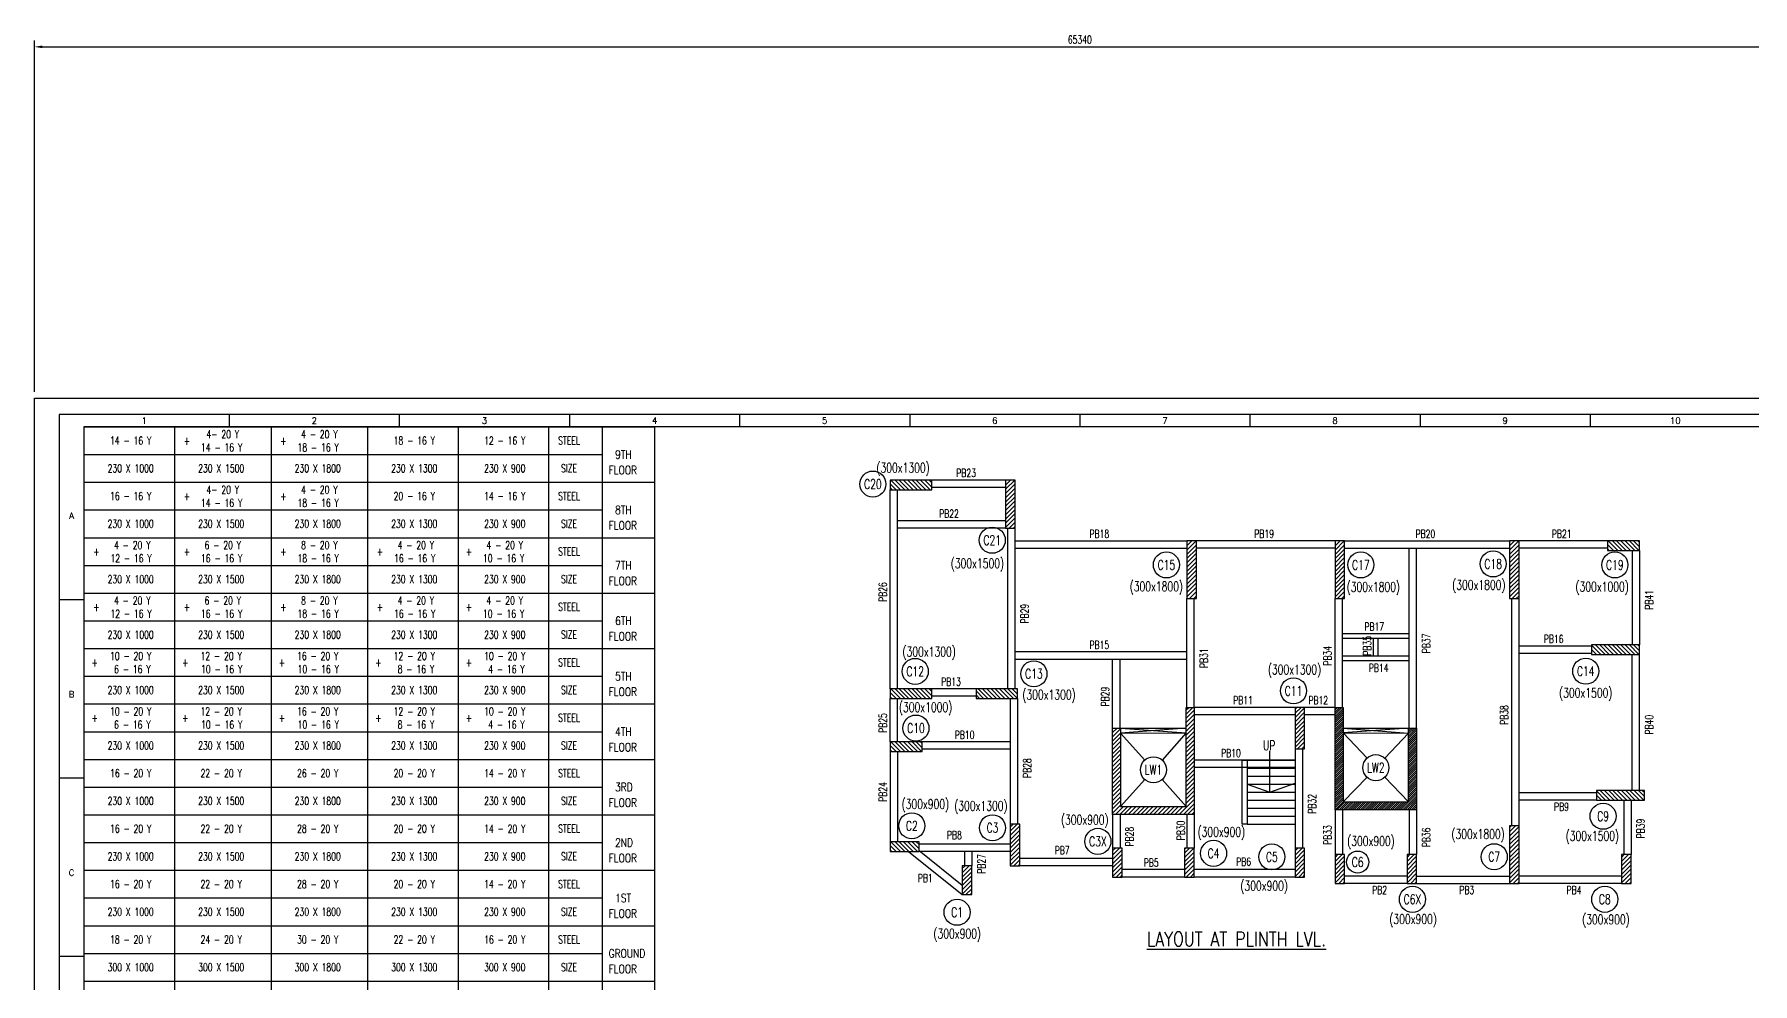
# Model space of a CAD drawing. Header units: millimetres. Extents: x 2659630 to 6742168, y -2425387 to -732288.
# Drawn here: x 3329544 to 3383239, y -761940 to -732288 of the extents above; entities that cross this region are included whole.
import ezdxf
from ezdxf.enums import TextEntityAlignment as Align

# ---------------------------------------------------------------- set-up
doc = ezdxf.new("R2010")
doc.units = ezdxf.units.MM
doc.header["$PDMODE"] = 35
doc.header["$PDSIZE"] = -25
for name, color, linetype in [('FRAME TABLE', 5, 'Continuous'), ('PNA', 8, 'Continuous'), ('reinf', 6, 'Continuous'), ('S-BEAM NO', 3, 'Continuous'), ('S-BEAM OUTER', 4, 'Continuous'), ('S-COLUMN', 1, 'Continuous'), ('S-COLUMN CIRCLE', 9, 'Continuous'), ('S-COLUMN HATCH', 8, 'Continuous'), ('S-COLUMN NO', 2, 'Continuous'), ('S-COLUMN SIZES', 2, 'Continuous'), ('S-CUT LINE', 8, 'Continuous'), ('S-STAIRCASE', 5, 'Continuous'), ('S-STIRUPS', 3, 'Continuous'), ('S-TEXT', 2, 'Continuous'), ('S-TEXT-1', 4, 'Continuous'), ('S-TITLE', 6, 'Continuous'), ('TEXT SCHEDULE', 2, 'Continuous')]:
    doc.layers.add(name, color=color, linetype=linetype)
doc.styles.add('ROMANS', font='r.shx', dxfattribs={"width": 0.7})
doc.dimstyles.new('dim100', dxfattribs={"dimtxt": 250, "dimasz": 250, "dimexe": 200, "dimexo": 200, "dimgap": 100, "dimtad": 1, "dimdec": 0, "dimrnd": 1, "dimzin": 0, "dimdsep": 46, "dimtxsty": 'ROMANS', "dimcen": 0, "dimclrd": 5, "dimclre": 5, "dimclrt": 4, "dimadec": 0, "dimazin": 0, "dimtfac": 1, "dimtdec": 0, "dimtix": 1, "dimtofl": 0, "dimtmove": 2, "dimatfit": 3, "dimfxl": 1, "dimtolj": 1, "dimtzin": 0, "dimlwd": -1, "dimlwe": -1, "dimarcsym": 0})

# ---------------------------------------------------------------- blocks, each defined once
blk = doc.blocks.new('A2_SHEET')
blk.add_lwpolyline([(4, 41895), (59404, 41895), (59404, -105), (4, -105)], close=True)
at = {"layer": 'PNA'}
for p, q in [((5539, 41438), (5539, 41085)), ((10372, 41438), (10372, 41085)), ((15205, 41438), (15205, 41085)), ((20038, 41438), (20038, 41085)), ((24871, 41438), (24871, 41085)), ((29704, 41438), (29704, 41085)), ((34537, 41438), (34537, 41085)), ((39370, 41438), (39370, 41085)), ((44203, 41438), (44203, 41085)), ((706, 36185), (1413, 36185)), ((706, 31117), (1413, 31117)), ((706, 26048), (1413, 26048))]:
    blk.add_line(p, q, dxfattribs=at)
at = {"layer": 'PNA', "color": 1}
for points in [[(706, 353), (59055, 353), (59055, 41438), (706, 41438)], [(1413, 706), (58702, 706), (58702, 41085), (1413, 41085)]]:
    blk.add_lwpolyline(points, close=True, dxfattribs=at)
at = {"layer": 'PNA', "style": 'ROMANS'}
for s, height, p in [('1', 177, (3123, 41261)), ('2', 177, (7956, 41261)), ('3', 177, (12789, 41261)), ('4', 177, (17622, 41261)), ('5', 177, (22455, 41261)), ('6', 177, (27288, 41261)), ('7', 177, (32121, 41261)), ('8', 177, (36954, 41261)), ('9', 177, (41787, 41261)), ('10', 176.6, (46620, 41261)), ('A', 177, (1060, 38559)), ('B', 177, (1060, 33491)), ('C', 177, (1060, 28422))]:
    blk.add_text(s, height=height, dxfattribs=at).set_placement(p, align=Align.MIDDLE)
blk = doc.blocks.new('*D2223')
at = {"layer": 'Defpoints', "color": 0, "ltscale": 1200}
for p in [(3394884, -732678), (3329544, -743655), (3394884, -743655)]:
    blk.add_point(p, dxfattribs=at)
at = {"layer": 'S-STIRUPS', "color": 5, "ltscale": 1200}
for p, q in [((3329544, -743455), (3329544, -732478)), ((3329794, -732678), (3394634, -732678)), ((3394884, -743455), (3394884, -732478))]:
    blk.add_line(p, q, dxfattribs=at)
for points in [[(3329794, -732636), (3329794, -732719), (3329544, -732678)], [(3394634, -732719), (3394634, -732636), (3394884, -732678)]]:
    blk.add_solid(points, dxfattribs=at)
at = {"layer": 'S-STIRUPS', "color": 4, "ltscale": 1200, "insert": (3362214, -732453), "char_height": 250, "attachment_point": 5, "style": 'ROMANS'}
blk.add_mtext('\\A1;65340', dxfattribs=at)

msp = doc.modelspace()

# ---------------------------------------------------------------- hatches: boundary and pattern name
at = {"layer": 'S-COLUMN HATCH'}
h = msp.add_hatch(dxfattribs=at)
h.set_pattern_fill('ANSI31', color=256, scale=750, angle=270, style=0)
h.set_pattern_definition([(315, (4649082.47, 1483467.85), (66.2912607, 66.2912607), [])])
h.paths.add_polyline_path([(3356289.969, -746210.646), (3356289.969, -746510.646), (3357589.969, -746510.646), (3357589.969, -746210.646)])
h = msp.add_hatch(dxfattribs=at)
h.set_pattern_fill('ANSI31', color=256, scale=750, angle=180, style=0)
h.set_pattern_definition([(225, (5589868.47, -2039503.15), (66.2912607, -66.2912607), [])])
h.paths.add_polyline_path([(3359889.969, -747710.646), (3359889.969, -746210.646), (3360189.969, -746210.646), (3360189.969, -747710.646)])
h = msp.add_hatch(dxfattribs=at)
h.set_pattern_fill('ANSI31', color=256, scale=750, angle=180, style=0)
h.set_pattern_definition([(225, (5595538.47, -2041403.15), (66.2912607, -66.2912607), [])])
h.paths.add_polyline_path([(3365559.969, -748110.646), (3365559.969, -749910.646), (3365859.969, -749910.646), (3365859.969, -748110.646)])
h = msp.add_hatch(dxfattribs=at)
h.set_pattern_fill('ANSI31', color=256, scale=750, angle=180, style=0)
h.set_pattern_definition([(225, (5600168.47, -2041403.15), (66.2912607, -66.2912607), [])])
h.paths.add_polyline_path([(3370189.969, -749910.646), (3370189.969, -748110.646), (3370489.969, -748110.646), (3370489.969, -749910.646)])
h = msp.add_hatch(dxfattribs=at)
h.set_pattern_fill('ANSI31', color=256, scale=750, angle=180, style=0)
h.set_pattern_definition([(225, (5605618.47, -2041403.15), (66.2912607, -66.2912607), [])])
h.paths.add_polyline_path([(3375639.969, -748110.646), (3375639.969, -749910.646), (3375939.969, -749910.646), (3375939.969, -748110.646)])
h = msp.add_hatch(dxfattribs=at)
h.set_pattern_fill('ANSI31', color=256, scale=750, angle=270, style=0)
h.set_pattern_definition([(315, (4671498.14, 1481567.85), (66.2912607, 66.2912607), [])])
h.paths.add_polyline_path([(3378705.645, -748110.646), (3378705.645, -748410.646), (3379705.645, -748410.646), (3379705.645, -748110.646)])
h = msp.add_hatch(dxfattribs=at)
h.set_pattern_fill('ANSI31', color=256, scale=750, angle=270, style=0)
h.set_pattern_definition([(315, (4671498.14, 1478317.85), (66.2912607, 66.2912607), [])])
h.paths.add_polyline_path([(3378205.645, -751660.646), (3378205.645, -751360.646), (3379705.645, -751360.646), (3379705.645, -751660.646)])
h = msp.add_hatch(dxfattribs=at)
h.set_pattern_fill('ANSI31', color=256, scale=750, angle=270, style=0)
h.set_pattern_definition([(315, (4649082.47, 1476947.85), (66.2912607, 66.2912607), [])])
h.paths.add_polyline_path([(3356289.969, -752730.646), (3356289.969, -753030.646), (3357589.969, -753030.646), (3357589.969, -752730.646)])
h = msp.add_hatch(dxfattribs=at)
h.set_pattern_fill('ANSI31', color=256, scale=750, angle=270, style=0)
h.set_pattern_definition([(315, (4651682.47, 1476947.85), (66.2912607, 66.2912607), [])])
h.paths.add_polyline_path([(3358969.969, -752730.646), (3358969.969, -753030.646), (3360269.969, -753030.646), (3360269.969, -752730.646)])
h = msp.add_hatch(dxfattribs=at)
h.set_pattern_fill('ANSI31', color=256, scale=750, angle=180, style=0)
h.set_pattern_definition([(225, (2726834.38, -525003.98), (66.291261, -66.291261), [])])
h.paths.add_polyline_path([(3363239.969, -756660.646), (3363239.969, -753960.646), (3363489.969, -753960.646), (3363489.969, -756410.646), (3365539.969, -756410.646), (3365539.969, -753310.646), (3365789.969, -753310.646), (3365789.969, -756660.646)])
h = msp.add_hatch(dxfattribs=at)
h.set_pattern_fill('ANSI31', color=256, scale=750, angle=180, style=0)
h.set_pattern_definition([(225, (5598918.47, -2046103.15), (66.2912607, -66.2912607), [])])
h.paths.add_polyline_path([(3368939.969, -753310.646), (3368939.969, -754610.646), (3369239.969, -754610.646), (3369239.969, -753310.646)])
h = msp.add_hatch(dxfattribs=at)
h.set_pattern_fill('ANSI31', color=256, scale=750, angle=180, style=0)
h.set_pattern_definition([(225, (2690357.3, -507733.1), (66.291261, -66.291261), [])])
h.paths.add_polyline_path([(3370189.969, -756510.646), (3370189.969, -753310.646), (3370439.969, -753310.646), (3370439.969, -756260.646), (3372489.969, -756260.646), (3372489.969, -753960.646), (3372739.969, -753960.646), (3372739.969, -756510.646)])
h = msp.add_hatch(dxfattribs=at)
h.set_pattern_fill('ANSI31', color=256, scale=750, angle=180, style=0)
h.set_pattern_definition([(225, (2757604.23, -525003.98), (66.291261, -66.291261), [])])
h.paths.add_polyline_path([(3370189.969, -756510.646), (3370189.969, -753310.646), (3370439.969, -753310.646), (3370439.969, -756260.646), (3372489.969, -756260.646), (3372489.969, -753960.646), (3372739.969, -753960.646), (3372739.969, -756510.646)])
h = msp.add_hatch(dxfattribs=at)
h.set_pattern_fill('ANSI31', color=256, scale=750, angle=270, style=0)
h.set_pattern_definition([(315, (4649082.47, 1475287.85), (66.2912607, 66.2912607), [])])
h.paths.add_polyline_path([(3356289.969, -754390.646), (3356289.969, -754690.646), (3357289.969, -754690.646), (3357289.969, -754390.646)])
h = msp.add_hatch(dxfattribs=at)
h.set_pattern_fill('ANSI31', color=256, scale=750, angle=270, style=0)
h.set_pattern_definition([(315, (4671648.14, 1473767.85), (66.2912607, 66.2912607), [])])
h.paths.add_polyline_path([(3378355.645, -756210.646), (3378355.645, -755910.646), (3379855.645, -755910.646), (3379855.645, -756210.646)])
h = msp.add_hatch(dxfattribs=at)
h.set_pattern_fill('ANSI31', color=256, scale=750, angle=180, style=0)
h.set_pattern_definition([(225, (5590018.47, -2050053.15), (66.2912607, -66.2912607), [])])
h.paths.add_polyline_path([(3360039.969, -756960.646), (3360039.969, -758260.646), (3360339.969, -758260.646), (3360339.969, -756960.646)])
h = msp.add_hatch(dxfattribs=at)
h.set_pattern_fill('ANSI31', color=256, scale=750, angle=180, style=0)
h.set_pattern_definition([(225, (5605618.47, -2050603.15), (66.2912607, -66.2912607), [])])
h.paths.add_polyline_path([(3375639.969, -757010.646), (3375639.969, -758810.646), (3375939.969, -758810.646), (3375939.969, -757010.646)])
h = msp.add_hatch(dxfattribs=at)
h.set_pattern_fill('ANSI31', color=256, scale=750, angle=270, style=0)
h.set_pattern_definition([(315, (4649082.47, 1472167.85), (66.2912607, 66.2912607), [])])
h.paths.add_polyline_path([(3356289.969, -757510.646), (3356289.969, -757810.646), (3357189.969, -757810.646), (3357189.969, -757510.646)])
h = msp.add_hatch(dxfattribs=at)
h.set_pattern_fill('ANSI31', color=256, scale=750, angle=180, style=0)
h.set_pattern_definition([(225, (5593218.47, -2050403.15), (66.2912607, -66.2912607), [])])
h.paths.add_polyline_path([(3363239.969, -757710.646), (3363239.969, -758610.646), (3363539.969, -758610.646), (3363539.969, -757710.646)])
h = msp.add_hatch(dxfattribs=at)
h.set_pattern_fill('ANSI31', color=256, scale=750, angle=180, style=0)
h.set_pattern_definition([(225, (5595538.47, -2050403.15), (66.2912607, -66.2912607), [])])
h.paths.add_polyline_path([(3365489.969, -757710.646), (3365489.969, -758610.646), (3365789.969, -758610.646), (3365789.969, -757710.646)])
h = msp.add_hatch(dxfattribs=at)
h.set_pattern_fill('ANSI31', color=256, scale=750, angle=180, style=0)
h.set_pattern_definition([(225, (5598918.47, -2050403.15), (66.2912607, -66.2912607), [])])
h.paths.add_polyline_path([(3368939.969, -757710.646), (3368939.969, -758610.646), (3369239.969, -758610.646), (3369239.969, -757710.646)])
h = msp.add_hatch(dxfattribs=at)
h.set_pattern_fill('ANSI31', color=256, scale=750, angle=180, style=0)
h.set_pattern_definition([(225, (5600168.47, -2050603.15), (66.2912607, -66.2912607), [])])
h.paths.add_polyline_path([(3370189.969, -757910.646), (3370189.969, -758810.646), (3370489.969, -758810.646), (3370489.969, -757910.646)])
h = msp.add_hatch(dxfattribs=at)
h.set_pattern_fill('ANSI31', color=256, scale=750, angle=180, style=0)
h.set_pattern_definition([(225, (5602418.47, -2050603.15), (66.2912607, -66.2912607), [])])
h.paths.add_polyline_path([(3372439.969, -757910.646), (3372439.969, -758810.646), (3372739.969, -758810.646), (3372739.969, -757910.646)])
h = msp.add_hatch(dxfattribs=at)
h.set_pattern_fill('ANSI31', color=256, scale=750, angle=180, style=0)
h.set_pattern_definition([(225, (5609118.47, -2050603.15), (66.2912607, -66.2912607), [])])
h.paths.add_polyline_path([(3379139.969, -757910.646), (3379139.969, -758810.646), (3379439.969, -758810.646), (3379439.969, -757910.646)])
h = msp.add_hatch(dxfattribs=at)
h.set_pattern_fill('ANSI31', color=256, scale=750, angle=180, style=0)
h.set_pattern_definition([(225, (5588518.47, -2050953.15), (66.2912607, -66.2912607), [])])
h.paths.add_polyline_path([(3358539.969, -758260.646), (3358539.969, -759160.646), (3358839.969, -759160.646), (3358839.969, -758260.646)])

# ---------------------------------------------------------------- linework, layer by layer
at = {"layer": 'FRAME TABLE'}
for p, q in [((3331094.072, -745412.585, 19.417), (3347287.036, -745412.585, 19.417)), ((3331094.072, -747144.186, 19.417), (3347287.036, -747144.186, 19.417)), ((3331094.072, -748875.788, 19.417), (3347287.036, -748875.788, 19.417)), ((3331094.072, -750607.39, 19.417), (3347287.036, -750607.39, 19.417)), ((3331094.072, -752338.991, 19.417), (3347287.036, -752338.991, 19.417)), ((3331094.072, -754070.593, 19.417), (3347287.036, -754070.593, 19.417)), ((3331094.072, -755802.194, 19.417), (3347287.036, -755802.194, 19.417)), ((3331094.072, -757533.796, 19.417), (3347287.036, -757533.796, 19.417)), ((3331094.072, -759265.398, 19.417), (3347287.036, -759265.398, 19.417)), ((3331094.072, -760996.999, 19.417), (3347287.036, -760996.999, 19.417))]:
    msp.add_line(p, q, dxfattribs=at)
at = {"layer": 'reinf', "color": 7}
for p, q in [((3331094.072, -744546.784, 19.417), (3331094.072, -770851.224, 19.417)), ((3331094.072, -744546.784, 19.417), (3348918.235, -744546.784, 19.417)), ((3333922.905, -744546.784, 19.417), (3333922.905, -770851.224, 19.417)), ((3336939.33, -744546.784, 19.417), (3336939.33, -770851.224, 19.417)), ((3339955.755, -744546.784, 19.417), (3339955.755, -770851.224, 19.417)), ((3342784.588, -744546.784, 19.417), (3342784.588, -770851.224, 19.417)), ((3345613.42, -744546.784, 19.417), (3345613.42, -770851.224, 19.417)), ((3347287.036, -744546.784, 19.417), (3347287.036, -763594.402, 19.417)), ((3348918.235, -744546.784, 19.417), (3348918.235, -770851.224, 19.417)), ((3331094.072, -746278.386, 19.417), (3348918.235, -746278.386, 19.417)), ((3331094.072, -748009.987, 19.417), (3348918.235, -748009.987, 19.417)), ((3331094.072, -749741.589, 19.417), (3348918.235, -749741.589, 19.417)), ((3331094.072, -751473.19, 19.417), (3348918.235, -751473.19, 19.417)), ((3331094.072, -753204.792, 19.417), (3348918.235, -753204.792, 19.417)), ((3331094.072, -754936.394, 19.417), (3348918.235, -754936.394, 19.417)), ((3331094.072, -756667.995, 19.417), (3348918.235, -756667.995, 19.417)), ((3331094.072, -756667.995, 19.417), (3348918.235, -756667.995, 19.417)), ((3331094.072, -756667.995, 19.417), (3348918.235, -756667.995, 19.417)), ((3331094.072, -756667.995, 19.417), (3348918.235, -756667.995, 19.417)), ((3331094.072, -758399.597, 19.417), (3348918.235, -758399.597, 19.417)), ((3331094.072, -760131.199, 19.417), (3348918.235, -760131.199, 19.417)), ((3331094.072, -761862.8, 19.417), (3348918.235, -761862.8, 19.417)), ((3331094.072, -761862.8, 19.417), (3348918.235, -761862.8, 19.417))]:
    msp.add_line(p, q, dxfattribs=at)
at = {"layer": 'S-BEAM OUTER', "ltscale": 1000}
for p, q in [((3359889.969, -746210.646, 19.417), (3357589.969, -746210.646, 19.417)), ((3356289.969, -752730.646, 19.417), (3356289.969, -746510.646, 19.417)), ((3356519.969, -752730.646, 19.417), (3356519.969, -746510.646, 19.417)), ((3359889.969, -746440.646, 19.417), (3357589.969, -746440.646, 19.417)), ((3359889.969, -747480.646, 19.417), (3356519.969, -747480.646, 19.417)), ((3359889.969, -747710.646, 19.417), (3356519.969, -747710.646, 19.417)), ((3359959.969, -752730.646, 19.417), (3359959.969, -747710.646, 19.417)), ((3360189.969, -752730.646, 19.417), (3360189.969, -747710.646, 19.417)), ((3360189.969, -748110.646, 19.417), (3365559.969, -748110.646, 19.417)), ((3360189.969, -748340.646, 19.417), (3365559.969, -748340.646, 19.417)), ((3370189.969, -748110.646, 19.417), (3365859.969, -748110.646, 19.417)), ((3370189.969, -748340.646, 19.417), (3365859.969, -748340.646, 19.417)), ((3370489.969, -748110.646, 19.417), (3375639.969, -748110.646, 19.417)), ((3370489.969, -748340.646, 19.417), (3375639.969, -748340.646, 19.417)), ((3372509.969, -753960.646, 19.417), (3372509.969, -748340.646, 19.417)), ((3372739.969, -753960.646, 19.417), (3372739.969, -748340.646, 19.417)), ((3378705.645, -748110.646, 19.417), (3375939.969, -748110.646, 19.417)), ((3378705.645, -748340.646, 19.417), (3375939.969, -748340.646, 19.417)), ((3379475.645, -748410.646, 19.417), (3379475.645, -751360.646, 19.417)), ((3379705.645, -748410.646, 19.417), (3379705.645, -751360.646, 19.417)), ((3365559.969, -753310.646, 19.417), (3365559.969, -749910.646, 19.417)), ((3365789.969, -753310.646, 19.417), (3365789.969, -749910.646, 19.417)), ((3370189.969, -753310.646, 19.417), (3370189.969, -749910.646, 19.417)), ((3370419.969, -753310.646, 19.417), (3370419.969, -749910.646, 19.417)), ((3375709.969, -757010.646, 19.417), (3375709.969, -749910.646, 19.417)), ((3375939.969, -757010.646, 19.417), (3375939.969, -749910.646, 19.417)), ((3372509.969, -751010.646, 19.417), (3370419.969, -751010.646, 19.417)), ((3372509.969, -751160.646, 19.417), (3370419.969, -751160.646, 19.417)), ((3371389.969, -751710.646, 19.417), (3371389.969, -751160.646, 19.417)), ((3371539.969, -751710.646, 19.417), (3371539.969, -751160.646, 19.417)), ((3365559.969, -751580.646, 19.417), (3360189.969, -751580.646, 19.417)), ((3372509.969, -751710.646, 19.417), (3370419.969, -751710.646, 19.417)), ((3378205.645, -751395.646, 19.417), (3375939.969, -751395.646, 19.417)), ((3378205.645, -751625.646, 19.417), (3375939.969, -751625.646, 19.417)), ((3379475.645, -755910.646, 19.417), (3379475.645, -751660.646, 19.417)), ((3379705.645, -755910.646, 19.417), (3379705.645, -751660.646, 19.417)), ((3365559.969, -751810.646, 19.417), (3360189.969, -751810.646, 19.417)), ((3363239.969, -753960.646, 19.417), (3363239.969, -751810.646, 19.417)), ((3363469.969, -753960.646, 19.417), (3363469.969, -751810.646, 19.417)), ((3372509.969, -751860.646, 19.417), (3370419.969, -751860.646, 19.417)), ((3358969.969, -752730.646, 19.417), (3357589.969, -752730.646, 19.417)), ((3356289.969, -754390.646, 19.417), (3356289.969, -753030.646, 19.417)), ((3356519.969, -754390.646, 19.417), (3356519.969, -753030.646, 19.417)), ((3358969.969, -752960.646, 19.417), (3357589.969, -752960.646, 19.417)), ((3360039.969, -753030.646, 19.417), (3360039.969, -756960.646, 19.417)), ((3360269.969, -753030.646, 19.417), (3360269.969, -756960.646, 19.417)), ((3368939.969, -753310.646, 19.417), (3365789.969, -753310.646, 19.417)), ((3370189.969, -753310.646, 19.417), (3369239.969, -753310.646, 19.417)), ((3368939.969, -753540.646, 19.417), (3365789.969, -753540.646, 19.417)), ((3370189.969, -753540.646, 19.417), (3369239.969, -753540.646, 19.417)), ((3360039.969, -754390.646, 19.417), (3357289.969, -754390.646, 19.417)), ((3356289.969, -754690.646, 19.417), (3356289.969, -757510.646, 19.417)), ((3356519.969, -754690.646, 19.417), (3356519.969, -757510.646, 19.417)), ((3360039.969, -754620.646, 19.417), (3357289.969, -754620.646, 19.417)), ((3368939.969, -754610.646, 19.417), (3368939.969, -757710.646, 19.417)), ((3369169.969, -754610.646, 19.417), (3369169.969, -757710.646, 19.417)), ((3368939.969, -754960.646, 19.417), (3365789.969, -754960.646, 19.417)), ((3368939.969, -755190.646, 19.417), (3365789.969, -755190.646, 19.417)), ((3378355.645, -755980.646, 19.417), (3375939.969, -755980.646, 19.417)), ((3370189.969, -756510.646, 19.417), (3370189.969, -757910.646, 19.417)), ((3370419.969, -756510.646, 19.417), (3370419.969, -757910.646, 19.417)), ((3372509.969, -756510.646, 19.417), (3372509.969, -757910.646, 19.417)), ((3372739.969, -756510.646, 19.417), (3372739.969, -757910.646, 19.417)), ((3378355.645, -756210.646, 19.417), (3375939.969, -756210.646, 19.417)), ((3379209.969, -756210.646, 19.417), (3379209.969, -757910.646, 19.417)), ((3379439.969, -756210.646, 19.417), (3379439.969, -757910.646, 19.417)), ((3363239.969, -756660.646, 19.417), (3363239.969, -757710.646, 19.417)), ((3363469.969, -756660.646, 19.417), (3363469.969, -757710.646, 19.417)), ((3365559.969, -756660.646, 19.417), (3365559.969, -757710.646, 19.417)), ((3365789.969, -756660.646, 19.417), (3365789.969, -757710.646, 19.417)), ((3360039.969, -757580.646, 19.417), (3357189.969, -757580.646, 19.417)), ((3356864.7, -757810.646, 19.417), (3358539.969, -759160.646, 19.417)), ((3357189.969, -757777.376, 19.417), (3358539.969, -758865.261, 19.417)), ((3360039.969, -757810.646, 19.417), (3357189.969, -757810.646, 19.417)), ((3358609.969, -757810.646, 19.417), (3358609.969, -758260.646, 19.417)), ((3358839.969, -757810.646, 19.417), (3358839.969, -758260.646, 19.417)), ((3363239.969, -758030.646, 19.417), (3360339.969, -758030.646, 19.417)), ((3363239.969, -758260.646, 19.417), (3360339.969, -758260.646, 19.417)), ((3365489.969, -758380.646, 19.417), (3363539.969, -758380.646, 19.417)), ((3365489.969, -758610.646, 19.417), (3363539.969, -758610.646, 19.417)), ((3368939.969, -758380.646, 19.417), (3365789.969, -758380.646, 19.417)), ((3368939.969, -758610.646, 19.417), (3365789.969, -758610.646, 19.417)), ((3372439.969, -758580.646, 19.417), (3370489.969, -758580.646, 19.417)), ((3372739.969, -758580.646, 19.417), (3375639.969, -758580.646, 19.417)), ((3379139.969, -758580.646, 19.417), (3375939.969, -758580.646, 19.417)), ((3372439.969, -758810.646, 19.417), (3370489.969, -758810.646, 19.417)), ((3372739.969, -758810.646, 19.417), (3375639.969, -758810.646, 19.417)), ((3379139.969, -758810.646, 19.417), (3375939.969, -758810.646, 19.417))]:
    msp.add_line(p, q, dxfattribs=at)
at = {"layer": 'S-COLUMN'}
for p, q in [((3363489.969, -753962.081, 19.417), (3365539.969, -753960.646, 19.417)), ((3363489.969, -754112.081, 19.417), (3365539.969, -754110.646, 19.417)), ((3370439.969, -753960.646, 19.417), (3372489.969, -753962.095, 19.417)), ((3370439.969, -754110.646, 19.417), (3372489.969, -754112.095, 19.417))]:
    msp.add_line(p, q, dxfattribs=at)
at = {"layer": 'S-COLUMN', "elevation": 19.417}
for points in [[(3356289.969, -746210.646), (3356289.969, -746510.646), (3357589.969, -746510.646), (3357589.969, -746210.646)], [(3360189.969, -746210.646), (3359889.969, -746210.646), (3359889.969, -747710.646), (3360189.969, -747710.646)], [(3365859.969, -748110.646), (3365559.969, -748110.646), (3365559.969, -749910.646), (3365859.969, -749910.646)], [(3370489.969, -748110.646), (3370189.969, -748110.646), (3370189.969, -749910.646), (3370489.969, -749910.646)], [(3375939.969, -748110.646), (3375639.969, -748110.646), (3375639.969, -749910.646), (3375939.969, -749910.646)], [(3378705.645, -748110.646), (3378705.645, -748410.646), (3379705.645, -748410.646), (3379705.645, -748110.646)], [(3378205.645, -751360.646), (3378205.645, -751660.646), (3379705.645, -751660.646), (3379705.645, -751360.646)], [(3356289.969, -752730.646), (3356289.969, -753030.646), (3357589.969, -753030.646), (3357589.969, -752730.646)], [(3358969.969, -752730.646), (3358969.969, -753030.646), (3360269.969, -753030.646), (3360269.969, -752730.646)], [(3369239.969, -753310.646), (3368939.969, -753310.646), (3368939.969, -754610.646), (3369239.969, -754610.646)], [(3356289.969, -754390.646), (3356289.969, -754690.646), (3357289.969, -754690.646), (3357289.969, -754390.646)], [(3378355.645, -755910.646), (3378355.645, -756210.646), (3379855.645, -756210.646), (3379855.645, -755910.646)], [(3360339.969, -756960.646), (3360039.969, -756960.646), (3360039.969, -758260.646), (3360339.969, -758260.646)], [(3375939.969, -757010.646), (3375639.969, -757010.646), (3375639.969, -758810.646), (3375939.969, -758810.646)], [(3356289.969, -757510.646), (3356289.969, -757810.646), (3357189.969, -757810.646), (3357189.969, -757510.646)], [(3363539.969, -757710.646), (3363239.969, -757710.646), (3363239.969, -758610.646), (3363539.969, -758610.646)], [(3365789.969, -757710.646), (3365489.969, -757710.646), (3365489.969, -758610.646), (3365789.969, -758610.646)], [(3369239.969, -757710.646), (3368939.969, -757710.646), (3368939.969, -758610.646), (3369239.969, -758610.646)], [(3370489.969, -757910.646), (3370189.969, -757910.646), (3370189.969, -758810.646), (3370489.969, -758810.646)], [(3372739.969, -757910.646), (3372439.969, -757910.646), (3372439.969, -758810.646), (3372739.969, -758810.646)], [(3379439.969, -757910.646), (3379139.969, -757910.646), (3379139.969, -758810.646), (3379439.969, -758810.646)], [(3358839.969, -758260.646), (3358539.969, -758260.646), (3358539.969, -759160.646), (3358839.969, -759160.646)]]:
    msp.add_lwpolyline(points, close=True, dxfattribs=at)
at = {"layer": 'S-COLUMN', "ltscale": 10, "elevation": 19.417}
for points in [[(3365789.969, -753310.646), (3365789.969, -756660.646), (3363239.969, -756660.646), (3363239.969, -753960.646), (3363489.969, -753960.646), (3363489.969, -756410.646), (3365539.969, -756410.646), (3365539.969, -753310.646), (3365789.969, -753310.646)], [(3372739.969, -753960.646), (3372739.969, -756510.646), (3370189.969, -756510.646), (3370189.969, -753310.646), (3370439.969, -753310.646), (3370439.969, -756260.646), (3372489.969, -756260.646), (3372489.969, -753960.646), (3372739.969, -753960.646)]]:
    msp.add_lwpolyline(points, dxfattribs=at)
at = {"layer": 'S-COLUMN CIRCLE'}
for centre, radius in [((3355747.495, -746336.813, 19.417), 407.525), ((3359477.151, -748089.706, 19.417), 407.525), ((3364919.149, -748861.292, 19.417), 407.525), ((3370996.726, -748860.787, 19.417), 407.525), ((3375130.629, -748829.95, 19.417), 407.525), ((3378933.445, -748861.65, 19.417), 407.525), ((3357070.777, -752186.972, 19.417), 407.525), ((3360779.065, -752262.381, 19.417), 407.525), ((3378023.202, -752181.05, 19.417), 407.525), ((3368892.759, -752795.737, 19.417), 407.525), ((3357093.05, -753958.862, 19.417), 407.525), ((3364514.969, -755260.646, 19.417), 407.525), ((3371464.969, -755195.646, 19.417), 407.525), ((3378566.162, -756711.827, 19.417), 407.525), ((3356962.943, -757010.884, 19.417), 407.525), ((3359484.662, -757072.777, 19.417), 407.525), ((3362778.792, -757496.877, 19.417), 407.525), ((3366393.838, -757871.038, 19.417), 407.525), ((3368215.674, -757981.483, 19.417), 407.525), ((3375164.396, -757977.78, 19.417), 407.525), ((3370897.112, -758143.438, 19.417), 344.989), ((3372607.809, -759306.985, 19.417), 407.525), ((3378617.408, -759306.782, 19.417), 407.525), ((3358377.918, -759711.658, 19.417), 407.525)]:
    msp.add_circle(centre, radius, dxfattribs=at)
at = {"layer": 'S-CUT LINE'}
for p, q in [((3365539.969, -753960.646, 19.417), (3363489.969, -754112.081, 19.417)), ((3363489.969, -753962.081, 19.417), (3365539.969, -754110.646, 19.417)), ((3363489.969, -754112.081, 19.417), (3364243.814, -754956.423, 19.417)), ((3365539.969, -754110.646, 19.417), (3364786.125, -754956.423, 19.417)), ((3370439.969, -753960.646, 19.417), (3372489.969, -754112.095, 19.417)), ((3372489.969, -753962.095, 19.417), (3370439.969, -754110.646, 19.417)), ((3370439.969, -754110.646, 19.417), (3371188.781, -754895.985, 19.417)), ((3372489.969, -754112.095, 19.417), (3371741.158, -754895.985, 19.417)), ((3364243.814, -755564.869, 19.417), (3363489.969, -756410.646, 19.417)), ((3364786.125, -755564.869, 19.417), (3365539.969, -756410.646, 19.417)), ((3370439.969, -756260.646, 19.417), (3371188.781, -755495.307, 19.417)), ((3372489.969, -756260.646, 19.417), (3371741.158, -755495.307, 19.417))]:
    msp.add_line(p, q, dxfattribs=at)
at = {"layer": 'S-STAIRCASE'}
for p, q in [((3367439.969, -754960.646, 19.417), (3368939.969, -754960.646, 19.417)), ((3367439.969, -755210.646, 19.417), (3368939.969, -755210.646, 19.417)), ((3367439.969, -755460.646, 19.417), (3368939.969, -755460.646, 19.417)), ((3367439.969, -755710.646, 19.417), (3368939.969, -755710.646, 19.417)), ((3367439.969, -755960.646, 19.417), (3368939.969, -755960.646, 19.417)), ((3367439.969, -756210.646, 19.417), (3368939.969, -756210.646, 19.417)), ((3367439.969, -756460.646, 19.417), (3368939.969, -756460.646, 19.417)), ((3367439.969, -756710.646, 19.417), (3368939.969, -756710.646, 19.417)), ((3367439.969, -756960.646, 19.417), (3368939.969, -756960.646, 19.417))]:
    msp.add_line(p, q, dxfattribs=at)
at = {"layer": 'S-STAIRCASE', "elevation": 19.417}
for points in [[(3368149.969, -755960.646), (3368149.969, -754664.844)], [(3367439.969, -755710.646), (3368149.969, -755960.646), (3368939.969, -755682.477)]]:
    msp.add_lwpolyline(points, dxfattribs=at)
msp.add_lwpolyline([(3367289.969, -754960.646), (3367439.969, -754960.646), (3367439.969, -756960.646), (3367289.969, -756960.646)], close=True, dxfattribs=at)

# ---------------------------------------------------------------- block references
at = {"xscale": 1.1, "yscale": 1.1, "zscale": 1.1}
msp.add_blockref('A2_SHEET', (3329540, -789739.788, 19.417), dxfattribs=at)

# ---------------------------------------------------------------- texts
at = {"layer": 'S-BEAM NO', "style": 'ROMANS', "width": 0.7}
for s, p in [('PB23', (3358661.305, -745989.544, 19.417)), ('PB22', (3358126.305, -747259.544, 19.417)), ('PB18', (3362823.885, -747889.544, 19.417)), ('PB19', (3367973.885, -747889.544, 19.417)), ('PB20', (3373013.885, -747889.544, 19.417)), ('PB21', (3377271.723, -747889.544, 19.417)), ('PB17', (3371413.885, -750789.544, 19.417)), ('PB16', (3377021.723, -751174.544, 19.417)), ('PB15', (3362823.885, -751359.544, 19.417)), ('PB14', (3371553.211, -752078.773, 19.417)), ('PB13', (3358188.885, -752509.544, 19.417)), ('PB11', (3367313.885, -753089.544, 19.417)), ('PB12', (3369663.885, -753089.544, 19.417)), ('PB10', (3358613.885, -754169.544, 19.417)), ('PB10', (3366935.819, -754739.544, 19.417)), ('PB9', (3377264.865, -756416.492, 19.417)), ('PB8', (3358294.81, -757301.566, 19.417)), ('PB7', (3361663.334, -757774.372, 19.417)), ('PB5', (3364444.812, -758159.544, 19.417)), ('PB6', (3367333.513, -758132.151, 19.417)), ('PB1', (3357386.924, -758643.811, 19.417)), ('PB2', (3371582.027, -759016.492, 19.417)), ('PB3', (3374307.027, -759016.492, 19.417)), ('PB4', (3377657.027, -759016.492, 19.417))]:
    msp.add_text(s, height=250, dxfattribs=at).set_placement(p, align=Align.MIDDLE_CENTER)
for s, p in [('PB26', (3356056.418, -749709.812, 19.417)), ('PB29', (3360489.546, -750384.342, 19.417)), ('PB41', (3380005.221, -749952.245, 19.417)), ('PB35', (3371194.599, -751389.812, 19.417)), ('PB37', (3373039.546, -751314.342, 19.417)), ('PB31', (3366089.546, -751774.342, 19.417)), ('PB34', (3369956.418, -751699.812, 19.417)), ('PB29', (3363006.418, -752974.812, 19.417)), ('PB38', (3375476.418, -753549.812, 19.417)), ('PB25', (3356056.418, -753799.812, 19.417)), ('PB40', (3380005.221, -753852.245, 19.417)), ('PB28', (3360569.546, -755209.342, 19.417)), ('PB24', (3356056.418, -755953.527, 19.417)), ('PB32', (3369469.546, -756324.342, 19.417)), ('PB28', (3363769.546, -757349.342, 19.417)), ('PB30', (3365369.635, -757155.998, 19.417)), ('PB33', (3369956.418, -757299.812, 19.417)), ('PB36', (3373039.546, -757374.342, 19.417)), ('PB39', (3379739.546, -757096.086, 19.417)), ('PB27', (3359139.546, -758199.342, 19.417))]:
    msp.add_text(s, height=250, rotation=90, dxfattribs=at).set_placement(p, align=Align.MIDDLE_CENTER)
at = {"layer": 'S-COLUMN NO', "style": 'ROMANS', "width": 0.7}
for s, p in [('C20', (3355747.495, -746336.813, 19.417)), ('C21', (3359477.151, -748089.706, 19.417)), ('C15', (3364919.149, -748861.292, 19.417)), ('C17', (3370996.726, -748860.787, 19.417)), ('C18', (3375130.629, -748829.95, 19.417)), ('C19', (3378933.445, -748861.65, 19.417)), ('C12', (3357070.777, -752186.972, 19.417)), ('C13', (3360779.065, -752262.381, 19.417)), ('C14', (3378023.202, -752181.05, 19.417)), ('C11', (3368892.759, -752795.737, 19.417)), ('C10', (3357093.05, -753958.862, 19.417)), ('LW1', (3364514.969, -755260.646, 19.417)), ('LW2', (3371464.969, -755195.646, 19.417)), ('C2', (3356962.943, -757010.884, 19.417)), ('C3', (3359484.662, -757072.777, 19.417)), ('C9', (3378566.162, -756711.827, 19.417)), ('C3X', (3362778.792, -757496.877, 19.417)), ('C4', (3366393.838, -757871.038, 19.417)), ('C5', (3368215.674, -757981.483, 19.417)), ('C6', (3370897.112, -758143.438, 19.417)), ('C7', (3375164.396, -757977.78, 19.417)), ('C6X', (3372607.809, -759306.985, 19.417)), ('C8', (3378617.408, -759306.782, 19.417)), ('C1', (3358377.918, -759711.658, 19.417))]:
    msp.add_text(s, height=300, dxfattribs=at).set_placement(p, align=Align.MIDDLE)
at = {"layer": 'S-COLUMN SIZES', "style": 'ROMANS', "width": 0.7}
for s, p in [('(300x1300)', (3356690.496, -745847.495, 19.417)), ('(300x1500)', (3359014.471, -748833.294, 19.417)), ('(300x1800)', (3364605.203, -749553.194, 19.417)), ('(300x1800)', (3371386.632, -749569.914, 19.417)), ('(300x1800)', (3374683.314, -749509.039, 19.417)), ('(300x1000)', (3378536.349, -749562.325, 19.417)), ('(300x1300)', (3357505.724, -751592.769, 19.417)), ('(300x1300)', (3368923.588, -752152.408, 19.417)), ('(300x1300)', (3361251.48, -752935.737, 19.417)), ('(300x1500)', (3378024.411, -752878.746, 19.417)), ('(300x1000)', (3357395.324, -753327.377, 19.417)), ('(300x900)', (3357388.137, -756353.475, 19.417)), ('(300x1300)', (3359122.987, -756409.235, 19.417)), ('(300x900)', (3362368.544, -756843.186, 19.417)), ('(300x900)', (3366636.518, -757223.081, 19.417)), ('(300x1800)', (3374659.597, -757289.524, 19.417)), ('(300x900)', (3371311.815, -757510.378, 19.417)), ('(300x1500)', (3378230.366, -757349.21, 19.417)), ('(300x900)', (3367974.359, -758906.239, 19.417)), ('(300x900)', (3372628.95, -759946.92, 19.417)), ('(300x900)', (3378654.394, -759955.405, 19.417)), ('(300x900)', (3358383.448, -760401.552, 19.417))]:
    msp.add_text(s, height=300, dxfattribs=at).set_placement(p, align=Align.MIDDLE)
at = {"layer": 'S-TEXT', "style": 'ROMANS', "width": 0.7}
msp.add_text('UP', height=300, dxfattribs=at).set_placement((3368132.095, -754501.025, 19.417), align=Align.MIDDLE)
at = {"layer": 'S-TEXT-1', "style": 'ROMANS', "width": 0.7}
for s, p in [('4- 20 Y', (3335433.244, -744780.959, 19.417)), ('4 - 20 Y', (3338449.669, -744780.959, 19.417)), ('14 - 16 Y', (3332554.013, -744979.684, 19.417)), ('+', (3334312.163, -744983.482, 19.417)), ('14 - 16 Y', (3335395.998, -745191.96, 19.417)), ('+', (3337328.588, -744983.482, 19.417)), ('18 - 16 Y', (3338412.424, -745191.96, 19.417)), ('18 - 16 Y', (3341415.696, -744979.684, 19.417)), ('12 - 16 Y', (3344244.528, -744979.684, 19.417)), ('230 X 1000', (3332554.013, -745845.485, 19.417)), ('230 X 1500', (3335382.846, -745845.485, 19.417)), ('230 X 1800', (3338399.271, -745845.485, 19.417)), ('230 X 1300', (3341415.696, -745845.485, 19.417)), ('230 X 900', (3344244.528, -745845.485, 19.417)), ('16 - 16 Y', (3332554.013, -746711.286, 19.417)), ('+', (3334312.163, -746715.084, 19.417)), ('14 - 16 Y', (3335395.998, -746923.561, 19.417)), ('4- 20 Y', (3335433.244, -746512.56, 19.417)), ('+', (3337328.588, -746715.084, 19.417)), ('18 - 16 Y', (3338412.424, -746923.561, 19.417)), ('4 - 20 Y', (3338449.669, -746512.56, 19.417)), ('20 - 16 Y', (3341415.696, -746711.286, 19.417)), ('14 - 16 Y', (3344244.528, -746711.286, 19.417)), ('230 X 1000', (3332554.013, -747577.087, 19.417)), ('230 X 1500', (3335382.846, -747577.087, 19.417)), ('230 X 1800', (3338399.271, -747577.087, 19.417)), ('230 X 1300', (3341415.696, -747577.087, 19.417)), ('230 X 900', (3344244.528, -747577.087, 19.417)), ('+', (3331483.331, -748446.685, 19.417)), ('4 - 20 Y', (3332604.412, -748244.162, 19.417)), ('+', (3334312.163, -748446.685, 19.417)), ('6 - 20 Y', (3335433.244, -748244.162, 19.417)), ('+', (3337328.588, -748446.685, 19.417)), ('8 - 20 Y', (3338449.669, -748244.162, 19.417)), ('+', (3340345.014, -748446.685, 19.417)), ('4 - 20 Y', (3341466.095, -748244.162, 19.417)), ('+', (3343123.447, -748446.685, 19.417)), ('4 - 20 Y', (3344244.528, -748244.162, 19.417)), ('12 - 16 Y', (3332567.166, -748655.163, 19.417)), ('16 - 16 Y', (3335395.998, -748655.163, 19.417)), ('18 - 16 Y', (3338412.424, -748655.163, 19.417)), ('16 - 16 Y', (3341428.849, -748655.163, 19.417)), ('10 - 16 Y', (3344207.283, -748655.163, 19.417)), ('230 X 1000', (3332554.013, -749308.688, 19.417)), ('230 X 1500', (3335382.846, -749308.688, 19.417)), ('230 X 1800', (3338399.271, -749308.688, 19.417)), ('230 X 1300', (3341415.696, -749308.688, 19.417)), ('230 X 900', (3344244.528, -749308.688, 19.417)), ('+', (3331483.331, -750178.287, 19.417)), ('4 - 20 Y', (3332604.412, -749975.763, 19.417)), ('+', (3334312.163, -750178.287, 19.417)), ('6 - 20 Y', (3335433.244, -749975.763, 19.417)), ('+', (3337328.588, -750178.287, 19.417)), ('8 - 20 Y', (3338449.669, -749975.763, 19.417)), ('+', (3340345.014, -750178.287, 19.417)), ('4 - 20 Y', (3341466.095, -749975.763, 19.417)), ('+', (3343123.447, -750178.287, 19.417)), ('4 - 20 Y', (3344244.528, -749975.763, 19.417)), ('12 - 16 Y', (3332567.166, -750386.764, 19.417)), ('16 - 16 Y', (3335395.998, -750386.764, 19.417)), ('18 - 16 Y', (3338412.424, -750386.764, 19.417)), ('16 - 16 Y', (3341428.849, -750386.764, 19.417)), ('10 - 16 Y', (3344207.283, -750386.764, 19.417)), ('230 X 1000', (3332554.013, -751040.29, 19.417)), ('230 X 1500', (3335382.846, -751040.29, 19.417)), ('230 X 1800', (3338399.271, -751040.29, 19.417)), ('230 X 1300', (3341415.696, -751040.29, 19.417)), ('230 X 900', (3344244.528, -751040.29, 19.417)), ('10 - 20 Y', (3332554.013, -751707.365, 19.417)), ('12 - 20 Y', (3335382.846, -751707.365, 19.417)), ('16 - 20 Y', (3338399.271, -751707.365, 19.417)), ('12 - 20 Y', (3341415.696, -751707.365, 19.417)), ('10 - 20 Y', (3344244.528, -751707.365, 19.417)), ('+', (3331432.932, -751909.889, 19.417)), ('6 - 16 Y', (3332606.563, -752118.366, 19.417)), ('+', (3334261.765, -751909.889, 19.417)), ('10 - 16 Y', (3335397.997, -752118.366, 19.417)), ('+', (3337278.19, -751909.889, 19.417)), ('10 - 16 Y', (3338414.422, -752118.366, 19.417)), ('+', (3340294.615, -751909.889, 19.417)), ('8 - 16 Y', (3341468.246, -752118.366, 19.417)), ('+', (3343123.447, -751909.889, 19.417)), ('4 - 16 Y', (3344297.078, -752118.366, 19.417)), ('230 X 1000', (3332554.013, -752771.892, 19.417)), ('230 X 1500', (3335382.846, -752771.892, 19.417)), ('230 X 1800', (3338399.271, -752771.892, 19.417)), ('230 X 1300', (3341415.696, -752771.892, 19.417)), ('230 X 900', (3344244.528, -752771.892, 19.417)), ('10 - 20 Y', (3332554.013, -753438.967, 19.417)), ('12 - 20 Y', (3335382.846, -753438.967, 19.417)), ('16 - 20 Y', (3338399.271, -753438.967, 19.417)), ('12 - 20 Y', (3341415.696, -753438.967, 19.417)), ('10 - 20 Y', (3344244.528, -753438.967, 19.417)), ('+', (3331432.932, -753641.49, 19.417)), ('6 - 16 Y', (3332606.563, -753849.968, 19.417)), ('+', (3334261.765, -753641.49, 19.417)), ('10 - 16 Y', (3335397.997, -753849.968, 19.417)), ('+', (3337278.19, -753641.49, 19.417)), ('10 - 16 Y', (3338414.422, -753849.968, 19.417)), ('+', (3340294.615, -753641.49, 19.417)), ('8 - 16 Y', (3341468.246, -753849.968, 19.417)), ('+', (3343123.447, -753641.49, 19.417)), ('4 - 16 Y', (3344297.078, -753849.968, 19.417)), ('230 X 1000', (3332554.013, -754503.493, 19.417)), ('230 X 1500', (3335382.846, -754503.493, 19.417)), ('230 X 1800', (3338399.271, -754503.493, 19.417)), ('230 X 1300', (3341415.696, -754503.493, 19.417)), ('230 X 900', (3344244.528, -754503.493, 19.417)), ('16 - 20 Y', (3332554.013, -755369.294, 19.417)), ('22 - 20 Y', (3335382.846, -755369.294, 19.417)), ('26 - 20 Y', (3338399.271, -755369.294, 19.417)), ('20 - 20 Y', (3341415.696, -755369.294, 19.417)), ('14 - 20 Y', (3344244.528, -755369.294, 19.417)), ('230 X 1000', (3332554.013, -756235.095, 19.417)), ('230 X 1500', (3335382.846, -756235.095, 19.417)), ('230 X 1800', (3338399.271, -756235.095, 19.417)), ('230 X 1300', (3341415.696, -756235.095, 19.417)), ('230 X 900', (3344244.528, -756235.095, 19.417)), ('16 - 20 Y', (3332554.013, -757100.896, 19.417)), ('22 - 20 Y', (3335382.846, -757100.896, 19.417)), ('28 - 20 Y', (3338399.271, -757100.896, 19.417)), ('20 - 20 Y', (3341415.696, -757100.896, 19.417)), ('14 - 20 Y', (3344244.528, -757100.896, 19.417)), ('230 X 1000', (3332554.013, -757966.696, 19.417)), ('230 X 1500', (3335382.846, -757966.696, 19.417)), ('230 X 1800', (3338399.271, -757966.696, 19.417)), ('230 X 1300', (3341415.696, -757966.696, 19.417)), ('230 X 900', (3344244.528, -757966.696, 19.417)), ('16 - 20 Y', (3332554.013, -758832.497, 19.417)), ('22 - 20 Y', (3335382.846, -758832.497, 19.417)), ('28 - 20 Y', (3338399.271, -758832.497, 19.417)), ('20 - 20 Y', (3341415.696, -758832.497, 19.417)), ('14 - 20 Y', (3344244.528, -758832.497, 19.417)), ('230 X 1000', (3332554.013, -759698.298, 19.417)), ('230 X 1500', (3335382.846, -759698.298, 19.417)), ('230 X 1800', (3338399.271, -759698.298, 19.417)), ('230 X 1300', (3341415.696, -759698.298, 19.417)), ('230 X 900', (3344244.528, -759698.298, 19.417)), ('18 - 20 Y', (3332554.013, -760564.099, 19.417)), ('24 - 20 Y', (3335382.846, -760564.099, 19.417)), ('30 - 20 Y', (3338399.271, -760564.099, 19.417)), ('22 - 20 Y', (3341415.696, -760564.099, 19.417)), ('16 - 20 Y', (3344244.528, -760564.099, 19.417)), ('300 X 1000', (3332554.013, -761429.9, 19.417)), ('300 X 1500', (3335382.846, -761429.9, 19.417)), ('300 X 1800', (3338399.271, -761429.9, 19.417)), ('300 X 1300', (3341415.696, -761429.9, 19.417)), ('300 X 900', (3344244.528, -761429.9, 19.417))]:
    msp.add_text(s, height=250, dxfattribs=at).set_placement(p, align=Align.MIDDLE_CENTER)
at = {"layer": 'S-TEXT-1', "color": 3, "style": 'ROMANS', "width": 0.7}
for s, p in [('STEEL', (3346253.098, -744978.241, 19.417)), ('SIZE', (3346253.098, -745842.022, 19.417)), ('STEEL', (3346253.098, -746709.843, 19.417)), ('SIZE', (3346253.098, -747573.624, 19.417)), ('STEEL', (3346253.098, -748441.444, 19.417)), ('SIZE', (3346253.098, -749305.225, 19.417)), ('STEEL', (3346253.098, -750173.046, 19.417)), ('SIZE', (3346253.098, -751036.827, 19.417)), ('STEEL', (3346253.098, -751904.648, 19.417)), ('SIZE', (3346253.098, -752768.428, 19.417)), ('STEEL', (3346253.098, -753636.249, 19.417)), ('SIZE', (3346253.098, -754500.03, 19.417)), ('STEEL', (3346253.098, -755367.851, 19.417)), ('SIZE', (3346253.098, -756231.632, 19.417)), ('STEEL', (3346253.098, -757099.452, 19.417)), ('SIZE', (3346253.098, -757963.233, 19.417)), ('STEEL', (3346253.098, -758831.054, 19.417)), ('SIZE', (3346253.098, -759694.835, 19.417)), ('STEEL', (3346253.098, -760562.656, 19.417)), ('STEEL', (3346253.098, -760562.656, 19.417)), ('SIZE', (3346253.098, -761426.437, 19.417)), ('SIZE', (3346253.098, -761426.437, 19.417))]:
    msp.add_text(s, height=250, dxfattribs=at).set_placement(p, align=Align.MIDDLE_CENTER)
at = {"layer": 'S-TITLE', "style": 'ROMANS', "width": 0.8}
msp.add_text('%%ULAYOUT AT PLINTH LVL.', height=450, dxfattribs=at).set_placement((3367106.906, -760547.083, 19.417), align=Align.MIDDLE_CENTER)
at = {"layer": 'TEXT SCHEDULE', "style": 'ROMANS', "width": 0.8}
for s, p in [('FLOOR', (3347488.296, -745897.516, 19.417)), ('9TH', (3347692.216, -745412.585, 19.417)), ('8TH', (3347692.216, -747144.186, 19.417)), ('FLOOR', (3347488.296, -747629.118, 19.417)), ('7TH', (3347692.216, -748875.788, 19.417)), ('FLOOR', (3347488.296, -749360.719, 19.417)), ('6TH', (3347692.216, -750607.39, 19.417)), ('FLOOR', (3347488.296, -751092.321, 19.417)), ('5TH', (3347692.216, -752338.991, 19.417)), ('FLOOR', (3347488.296, -752823.922, 19.417)), ('4TH', (3347692.216, -754070.593, 19.417)), ('FLOOR', (3347488.296, -754555.524, 19.417)), ('3RD', (3347692.216, -755802.194, 19.417)), ('FLOOR', (3347488.296, -756287.126, 19.417)), ('2ND', (3347692.216, -757533.796, 19.417)), ('FLOOR', (3347488.296, -758018.727, 19.417)), ('1ST', (3347692.216, -759265.398, 19.417)), ('FLOOR', (3347488.296, -759750.329, 19.417)), ('GROUND', (3347488.296, -760996.999, 19.417)), ('FLOOR', (3347488.296, -761481.93, 19.417)), ('FLOOR', (3347488.296, -761481.93, 19.417))]:
    msp.add_text(s, height=259.7402, dxfattribs=at).set_placement(p, align=Align.MIDDLE_LEFT)

# ---------------------------------------------------------------- dimensions: what is measured, and where the dimension line sits
at = {"layer": 'S-STIRUPS', "ltscale": 1200}
dim = msp.add_linear_dim(base=(3394884.374, -732677.507), p1=(3329544.374, -743654.768, 19.417), p2=(3394884.374, -743654.768, 19.417), dimstyle='dim100', dxfattribs=at)
dim.commit()
dim.dimension.update_dxf_attribs({"geometry": '*D2223', "text_midpoint": (3362214.374, -732452.507)})

doc.saveas('drawing.dxf')
